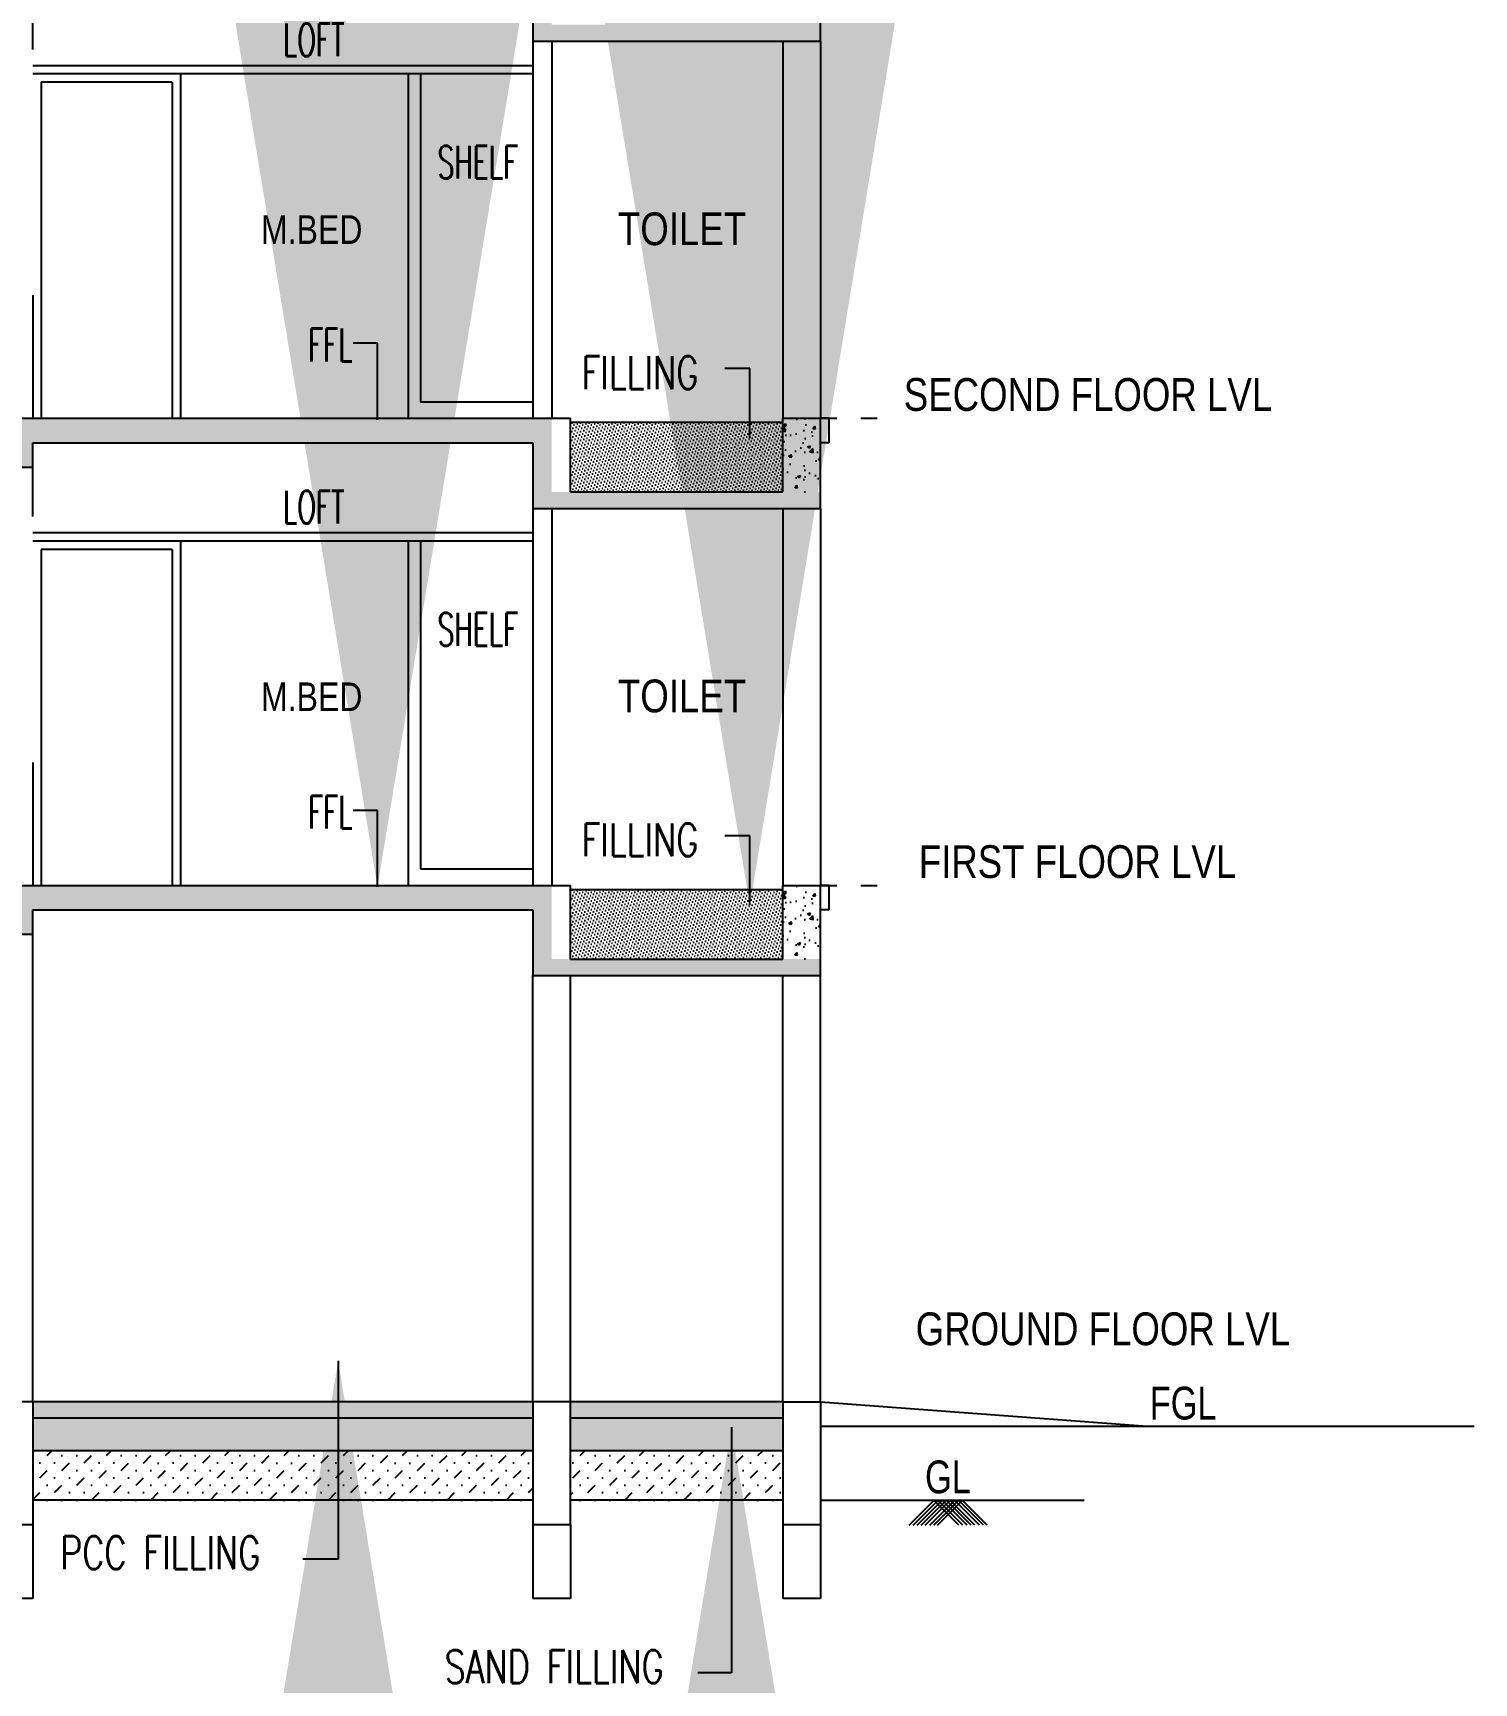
# Model space of a CAD drawing. Header units: metres. Extents: x 10 to 343, y 349 to 530.
# Drawn here: x 270.65 to 279.45, y 454.27 to 464.33 of the extents above; entities that cross this region are included whole.
import ezdxf

# ---------------------------------------------------------------- set-up
doc = ezdxf.new("R2010")
doc.units = ezdxf.units.M
doc.linetypes.add('ACAD_ISO07W100', pattern=[3, 0, -3])
doc.linetypes.add('DASHED2', pattern=[0.375, 0.25, -0.125])
doc.styles.add('m', font='micross.ttf', dxfattribs={"width": 0.9, "height": 350})
doc.styles.add('RS', font='ROMANS.shx')
doc.styles.add('RS3', font='romans.shx', dxfattribs={"width": 0.75, "height": 200})
doc.styles.add('style4', font='romans.shx', dxfattribs={"width": 0.75, "height": 175})
doc.styles.add('style6', font='romans.shx', dxfattribs={"width": 0.8})
doc.dimstyles.new('1', dxfattribs={"dimtxt": 2, "dimasz": 100, "dimexe": 100, "dimexo": 0, "dimgap": 50, "dimtad": 1, "dimdec": 0, "dimzin": 3, "dimdsep": 46, "dimtxsty": 'RS3', "dimblk": 'ARCHTICK', "dimcen": 150, "dimdle": 100, "dimclrd": 256, "dimclre": 256, "dimclrt": 6, "dimadec": 0, "dimazin": 0, "dimtfac": 1, "dimtdec": 0, "dimtmove": 2, "dimatfit": 3, "dimfxl": 0, "dimlwd": -1, "dimlwe": -1, "dimarcsym": 0})
doc.dimstyles.new('Jerry', dxfattribs={"dimscale": 18, "dimtxt": 0.5, "dimasz": 0.25, "dimexe": 0.18, "dimexo": 0.0625, "dimgap": 0.25, "dimtad": 1, "dimdec": 0, "dimdsep": 46, "dimlunit": 3, "dimtxsty": 'RS', "dimblk": 'ARCHTICK', "dimcen": 0.09, "dimse1": 1, "dimse2": 1, "dimclrd": 8, "dimclre": 8, "dimclrt": 6, "dimadec": 0, "dimazin": 0, "dimtfac": 1, "dimtdec": 0, "dimtofl": 0, "dimtmove": 0, "dimatfit": 3, "dimfxl": 0, "dimtolj": 1, "dimtzin": 0, "dimarcsym": 0})

# ---------------------------------------------------------------- blocks, each defined once
blk = doc.blocks.new('_ArchTick')
at = {"color": 0, "linetype": 'ByBlock', "const_width": 0.15}
blk.add_lwpolyline([(-0.5, -0.5), (0.5, 0.5)], dxfattribs=at)

msp = doc.modelspace()

# ---------------------------------------------------------------- hatches: boundary and pattern name
at = {"ltscale": 200}
h = msp.add_hatch(dxfattribs=at)
h.set_pattern_fill('AR-CONC', color=256, scale=0.025, style=0)
h.set_pattern_definition([(50, (314.91448, 464.26682), (0.17931505, -0.01568803), [0.01875, -0.20625]), (355, (314.91448, 464.26682), (-0.0346878, 0.188048), [0.015, -0.165]), (100.4514, (314.92942, 464.26552), (0.14462735, 0.1723599), [0.01593505, -0.1752855]), (46.1842, (314.91448, 464.31682), (0.2668103, -0.0413798), [0.028125, -0.309375]), (96.6356, (314.93671, 464.31338), (0.2336657, 0.2435295), [0.0239026, -0.2629282]), (351.1842, (314.91448, 464.31682), (0.2336655, 0.2435297), [0.0225, -0.2475]), (21, (314.93948, 464.30432), (0.14922676, -0.10065472), [0.01875, -0.20625]), (326, (314.93948, 464.30432), (0.0608288, 0.1812875), [0.015, -0.165]), (71.4514, (314.95192, 464.29594), (0.21005566, 0.0806326), [0.01593505, -0.1752855]), (37.5, (314.91448, 464.266823), (0.00303996, 0.08322346), [0, -0.163, 0, -0.1675, 0, -0.165625]), (7.5, (314.91448, 464.26682), (0.06576738, 0.09860293), [0, -0.0955, 0, -0.15925, 0, -0.063125]), (327.5, (314.85873, 464.266823), (0.13345561, -0.00563872), [0, -0.0625, 0, -0.195, 0, -0.25875]), (317.5, (314.83373, 464.26682), (0.14579654, 0.02502625), [0, -0.08125, 0, -0.1295, 0, -0.18375])])
h.paths.add_polyline_path([(270.4247, 464.8312), (270.4247, 464.5312), (270.6547, 464.5312), (270.6547, 464.6812), (273.7047, 464.6812), (273.7047, 464.2812), (275.4597, 464.2812), (275.4597, 464.3812), (273.8197, 464.3812), (273.8197, 464.8312)])
h.paths.add_polyline_path([(264.5897, 464.8312), (264.5897, 464.5312), (264.8197, 464.5312), (264.8197, 464.6812), (267.1097, 464.6812), (267.1097, 464.5312), (267.3397, 464.5312), (267.3397, 464.8312)])
h = msp.add_hatch(dxfattribs=at)
h.set_pattern_fill('AR-CONC', color=256, scale=0.025, style=0)
h.set_pattern_definition([(50, (314.91448, 461.41682), (0.17931505, -0.01568803), [0.01875, -0.20625]), (355, (314.91448, 461.41682), (-0.0346878, 0.188048), [0.015, -0.165]), (100.4514, (314.92942, 461.41552), (0.14462735, 0.1723599), [0.01593505, -0.1752855]), (46.1842, (314.91448, 461.46682), (0.2668103, -0.0413798), [0.028125, -0.309375]), (96.6356, (314.93671, 461.46338), (0.2336657, 0.2435295), [0.0239026, -0.2629282]), (351.1842, (314.91448, 461.46682), (0.2336655, 0.2435297), [0.0225, -0.2475]), (21, (314.93948, 461.45432), (0.14922676, -0.10065472), [0.01875, -0.20625]), (326, (314.93948, 461.45432), (0.0608288, 0.1812875), [0.015, -0.165]), (71.4514, (314.95192, 461.44594), (0.21005566, 0.0806326), [0.01593505, -0.1752855]), (37.5, (314.91448, 461.416823), (0.00303996, 0.08322346), [0, -0.163, 0, -0.1675, 0, -0.165625]), (7.5, (314.91448, 461.41682), (0.06576738, 0.09860293), [0, -0.0955, 0, -0.15925, 0, -0.063125]), (327.5, (314.85873, 461.416823), (0.13345561, -0.00563872), [0, -0.0625, 0, -0.195, 0, -0.25875]), (317.5, (314.83373, 461.41682), (0.14579654, 0.02502625), [0, -0.08125, 0, -0.1295, 0, -0.18375])])
h.paths.add_polyline_path([(270.4247, 461.9812), (270.4247, 461.6812), (270.6547, 461.6812), (270.6547, 461.8312), (273.7047, 461.8312), (273.7047, 461.4312), (275.4597, 461.4312), (275.4597, 461.5312), (273.8197, 461.5312), (273.8197, 461.9812)])
h.paths.add_polyline_path([(264.5897, 461.9812), (264.5897, 461.6812), (264.8197, 461.6812), (264.8197, 461.8312), (267.1097, 461.8312), (267.1097, 461.6812), (267.3397, 461.6812), (267.3397, 461.9812)])
at = {"ltscale": 400}
h = msp.add_hatch(dxfattribs=at)
h.set_pattern_fill('DOTS', color=256, scale=0.3, angle=45, style=0)
h.set_pattern_definition([(135, (3223.830539, 1466.550727), (0.00662912607, 0.01988737822), [0, -0.01875])])
h.paths.add_polyline_path([(273.9347, 461.9562), (275.2297, 461.9562), (275.2297, 461.5312), (273.9347, 461.5312)])
at = {"ltscale": 200}
h = msp.add_hatch(dxfattribs=at)
h.set_pattern_fill('AR-CONC', color=256, scale=0.025, style=0)
h.set_pattern_definition([(50, (314.91448, 455.31682), (0.17931505, -0.01568803), [0.01875, -0.20625]), (355, (314.91448, 455.31682), (-0.0346878, 0.188048), [0.015, -0.165]), (100.4514, (314.92942, 455.31552), (0.14462735, 0.1723599), [0.01593505, -0.1752855]), (46.1842, (314.91448, 455.36682), (0.2668103, -0.0413798), [0.028125, -0.309375]), (96.6356, (314.93671, 455.36338), (0.2336657, 0.2435295), [0.0239026, -0.2629282]), (351.1842, (314.91448, 455.36682), (0.2336655, 0.2435297), [0.0225, -0.2475]), (21, (314.93948, 455.35432), (0.14922676, -0.1006547), [0.01875, -0.20625]), (326, (314.93948, 455.35432), (0.0608288, 0.1812875), [0.015, -0.165]), (71.4514, (314.95192, 455.34594), (0.21005566, 0.0806326), [0.01593505, -0.1752855]), (37.5, (314.91448, 455.316823), (0.00303996, 0.08322346), [0, -0.163, 0, -0.1675, 0, -0.165625]), (7.5, (314.91448, 455.31682), (0.06576738, 0.09860293), [0, -0.0955, 0, -0.15925, 0, -0.063125]), (327.5, (314.85873, 455.316823), (0.13345561, -0.00563872), [0, -0.0625, 0, -0.195, 0, -0.25875]), (317.5, (314.83373, 455.31682), (0.14579654, 0.02502625), [0, -0.08125, 0, -0.1295, 0, -0.18375])])
h.paths.add_polyline_path([(275.4597, 461.9812), (275.2297, 461.9812), (275.2297, 461.5312), (275.4597, 461.5312)])
h = msp.add_hatch(dxfattribs=at)
h.set_pattern_fill('AR-CONC', color=256, scale=0.025, style=0)
h.set_pattern_definition([(50, (314.91448, 458.56682), (0.17931505, -0.01568803), [0.01875, -0.20625]), (355, (314.91448, 458.56682), (-0.0346878, 0.188048), [0.015, -0.165]), (100.4514, (314.92942, 458.56552), (0.14462735, 0.1723599), [0.01593505, -0.1752855]), (46.1842, (314.91448, 458.61682), (0.2668103, -0.0413798), [0.028125, -0.309375]), (96.6356, (314.93671, 458.61338), (0.2336657, 0.2435295), [0.0239026, -0.2629282]), (351.1842, (314.91448, 458.61682), (0.2336655, 0.2435297), [0.0225, -0.2475]), (21, (314.93948, 458.60432), (0.14922676, -0.10065472), [0.01875, -0.20625]), (326, (314.93948, 458.60432), (0.0608288, 0.1812875), [0.015, -0.165]), (71.4514, (314.95192, 458.59594), (0.21005566, 0.0806326), [0.01593505, -0.1752855]), (37.5, (314.91448, 458.566823), (0.00303996, 0.08322346), [0, -0.163, 0, -0.1675, 0, -0.165625]), (7.5, (314.91448, 458.56682), (0.06576738, 0.09860293), [0, -0.0955, 0, -0.15925, 0, -0.063125]), (327.5, (314.85873, 458.566823), (0.13345561, -0.00563872), [0, -0.0625, 0, -0.195, 0, -0.25875]), (317.5, (314.83373, 458.56682), (0.14579654, 0.02502625), [0, -0.08125, 0, -0.1295, 0, -0.18375])])
h.paths.add_polyline_path([(270.4247, 459.1312), (270.4247, 458.8312), (270.6547, 458.8312), (270.6547, 458.9812), (273.7047, 458.9812), (273.7047, 458.5812), (275.4597, 458.5812), (275.4597, 458.6812), (273.8197, 458.6812), (273.8197, 459.1312)])
h.paths.add_polyline_path([(264.5897, 459.1312), (264.5897, 458.8312), (264.8197, 458.8312), (264.8197, 458.9812), (267.1097, 458.9812), (267.1097, 458.8312), (267.3397, 458.8312), (267.3397, 459.1312)])
h = msp.add_hatch(dxfattribs=at)
h.set_pattern_fill('AR-CONC', color=256, scale=0.025, style=0)
h.set_pattern_definition([(50, (314.91448, 452.46682), (0.17931505, -0.01568803), [0.01875, -0.20625]), (355, (314.91448, 452.46682), (-0.0346878, 0.188048), [0.015, -0.165]), (100.4514, (314.92942, 452.46552), (0.14462735, 0.1723599), [0.01593505, -0.1752855]), (46.1842, (314.91448, 452.51682), (0.2668103, -0.0413798), [0.028125, -0.309375]), (96.6356, (314.93671, 452.51338), (0.2336657, 0.2435295), [0.0239026, -0.2629282]), (351.1842, (314.91448, 452.51682), (0.2336655, 0.2435297), [0.0225, -0.2475]), (21, (314.93948, 452.50432), (0.14922676, -0.1006547), [0.01875, -0.20625]), (326, (314.93948, 452.50432), (0.0608288, 0.1812875), [0.015, -0.165]), (71.4514, (314.95192, 452.49594), (0.21005566, 0.0806326), [0.01593505, -0.1752855]), (37.5, (314.91448, 452.466823), (0.00303996, 0.08322346), [0, -0.163, 0, -0.1675, 0, -0.165625]), (7.5, (314.91448, 452.46682), (0.06576738, 0.09860293), [0, -0.0955, 0, -0.15925, 0, -0.063125]), (327.5, (314.85873, 452.466823), (0.13345561, -0.00563872), [0, -0.0625, 0, -0.195, 0, -0.25875]), (317.5, (314.83373, 452.46682), (0.14579654, 0.02502625), [0, -0.08125, 0, -0.1295, 0, -0.18375])])
h.paths.add_polyline_path([(275.4597, 459.1312), (275.2297, 459.1312), (275.2297, 458.6812), (275.4597, 458.6812)])
at = {"ltscale": 400}
h = msp.add_hatch(dxfattribs=at)
h.set_pattern_fill('DOTS', color=256, scale=0.3, angle=45, style=0)
h.set_pattern_definition([(135, (3223.830539, 1463.700727), (0.00662912607, 0.01988737822), [0, -0.01875])])
h.paths.add_polyline_path([(273.9347, 459.1062), (275.2297, 459.1062), (275.2297, 458.6812), (273.9347, 458.6812)])
h = msp.add_hatch(dxfattribs=at)
h.set_pattern_fill('AR-CONC', color=256, scale=0.025556, style=0)
h.set_pattern_definition([(130, (3228.63554, 1464.20073), (-0.183300143, -0.0160366846), [0.0191667, -0.2108337]), (185, (3228.63554, 1464.20073), (0.035458736, 0.192227213), [0.01533336, -0.16866696]), (79.5486, (3228.62026, 1464.19939), (-0.147841544, 0.176190412), [0.016289188, -0.179181074]), (133.8158, (3228.63554, 1464.25184), (-0.272739853, -0.042299377), [0.02875005, -0.31625055]), (83.3644, (3228.6128, 1464.24831), (-0.238858662, 0.248941667), [0.024433783, -0.268771567]), (188.8158, (3228.63554, 1464.25184), (-0.238858468, 0.248941853), [0.02300004, -0.25300044]), (159, (3228.60998, 1464.23906), (-0.1525431786, -0.102891673), [0.0191667, -0.2108337]), (214, (3228.60998, 1464.23906), (-0.062180693, 0.185316445), [0.01533336, -0.16866696]), (108.5486, (3228.59727, 1464.23049), (-0.214723934, 0.082424604), [0.016289188, -0.179181074]), (142.5, (3228.63554, 1464.20073), (-0.003107524, 0.0850730217), [0, -0.166622512, 0, -0.17122252, 0, -0.16930585]), (172.5, (3228.63554, 1464.20073), (-0.0672289987, 0.1007942794), [0, -0.097622392, 0, -0.162789172, 0, -0.06452789]), (212.5, (3228.69253, 1464.20073), (-0.1364215265, -0.0057640328), [0, -0.063889, 0, -0.19933368, 0, -0.26450046]), (222.5, (3228.71808, 1464.20073), (-0.1490367247, 0.025582429), [0, -0.0830557, 0, -0.132378008, 0, -0.18783366])])
h.paths.add_polyline_path([(273.9347, 455.9812), (273.9347, 455.8812), (275.2297, 455.8812), (275.2297, 455.9812)])
h.paths.add_polyline_path([(273.7047, 455.8812), (273.7047, 455.9812), (270.6547, 455.9812), (270.6547, 455.8812)])
h = msp.add_hatch()
h.set_pattern_fill('AR-SAND', color=256, scale=0.025556, style=0)
h.set_pattern_definition([(142.5, (3228.63554, 1464.200727), (0.00160983026, 0.0492410519), [0, -0.03884444444, 0, -0.04344444444, 0, -0.0415277778]), (172.5, (3228.63554, 1464.20073), (-0.0452276269, 0.0721215106), [0, -0.02095555556, 0, -0.0350111111, 0, -0.01341666667]), (212.5, (3228.666972, 1464.200727), (-0.07958362536, 0.00014462026), [0, -0.0127777778, 0, -0.046, 0, -0.06005555556]), (222.5, (3228.66697, 1464.20073), (-0.0768232355, 0.0224294867), [0, -0.0063888889, 0, -0.03015555556, 0, -0.0345])])
h.paths.add_polyline_path([(273.7047, 455.6812), (273.7047, 455.8812), (270.6547, 455.8812), (270.6547, 455.6812)])
h.paths.add_polyline_path([(273.9347, 455.8812), (273.9347, 455.6812), (275.2297, 455.6812), (275.2297, 455.8812)])
h = msp.add_hatch(dxfattribs=at)
h.set_pattern_fill('MUDST', color=256, scale=0.255556, angle=45, style=0)
h.set_pattern_definition([(45, (-4017.481143, 2332.18447), (0.0451762744, 0.1355288233), [0.0638889, -0.0638889, 0, -0.0638889, 0, -0.0638889])])
h.paths.add_polyline_path([(273.9347, 455.6812), (273.9347, 455.3812), (275.2297, 455.3812), (275.2297, 455.6812)])
h.paths.add_polyline_path([(273.7047, 455.3812), (273.7047, 455.6812), (270.6547, 455.6812), (270.6547, 455.3812)])

# ---------------------------------------------------------------- linework, layer by layer
for p, q in [((275.4597, 464.2812), (275.4597, 464.8312)), ((273.7047, 464.6812), (273.7047, 464.2812)), ((270.6547, 464.2312), (270.6547, 464.5312)), ((273.7047, 464.2812), (275.4597, 464.2812)), ((273.7047, 464.2812), (273.7047, 461.9812)), ((273.8197, 464.2812), (273.8197, 461.9812)), ((275.2297, 464.2812), (275.2297, 461.9812)), ((275.4597, 464.2812), (275.4597, 461.9812)), ((273.7047, 464.1312), (270.6547, 464.1312)), ((271.5547, 464.0812), (270.6547, 464.0812)), ((273.7047, 464.0812), (270.6547, 464.0812)), ((271.5547, 464.0812), (271.5547, 461.9812)), ((272.9447, 464.0812), (272.9447, 461.9812)), ((273.0197, 464.0812), (273.0197, 462.0812)), ((270.7047, 464.0312), (270.7047, 461.9812)), ((271.5047, 464.0312), (270.7047, 464.0312)), ((271.5047, 464.0312), (271.5047, 461.9812)), ((270.7047, 463.6312), (270.7047, 461.9812)), ((270.6547, 462.7312), (270.6547, 461.9812)), ((273.0197, 462.0812), (273.7047, 462.0812)), ((270.4247, 461.9812), (273.9347, 461.9812)), ((273.9347, 461.5312), (273.9347, 461.9812)), ((273.9347, 461.9562), (275.2297, 461.9562)), ((275.2297, 461.9812), (275.4597, 461.9812)), ((275.2297, 461.5312), (275.2297, 461.9812)), ((275.4597, 461.4312), (275.4597, 461.9812)), ((275.5097, 461.9812), (275.4597, 461.9812)), ((275.5097, 461.9812), (275.5097, 461.8312)), ((270.6547, 461.8312), (273.7047, 461.8312)), ((270.6547, 461.6812), (270.6547, 461.8312)), ((273.7047, 461.8312), (273.7047, 461.4312)), ((275.5097, 461.8312), (275.4597, 461.8312)), ((270.6547, 461.6812), (270.4247, 461.6812)), ((270.6547, 461.3812), (270.6547, 461.6812)), ((273.7047, 461.4312), (275.4597, 461.4312)), ((273.7047, 461.4312), (273.7047, 459.1312)), ((273.8197, 461.4312), (273.8197, 459.1312)), ((273.9347, 461.5312), (275.2297, 461.5312)), ((275.2297, 461.4312), (275.2297, 459.1312)), ((275.4597, 461.4312), (275.4597, 459.1312)), ((273.7047, 461.2812), (270.6547, 461.2812)), ((271.5547, 461.2312), (270.6547, 461.2312)), ((273.7047, 461.2312), (270.6547, 461.2312)), ((271.5547, 461.2312), (271.5547, 459.1312)), ((272.9447, 461.2312), (272.9447, 459.1312)), ((273.0197, 461.2312), (273.0197, 459.2312)), ((270.7047, 461.1812), (270.7047, 459.1312)), ((271.5047, 461.1812), (270.7047, 461.1812)), ((271.5047, 461.1812), (271.5047, 459.1312)), ((270.7047, 460.7812), (270.7047, 459.1312)), ((270.6547, 459.8812), (270.6547, 459.1312)), ((273.0197, 459.2312), (273.7047, 459.2312)), ((270.4247, 459.1312), (273.9347, 459.1312)), ((273.9347, 458.6812), (273.9347, 459.1312)), ((275.2297, 459.1312), (275.4597, 459.1312)), ((275.2297, 458.6812), (275.2297, 459.1312)), ((275.4597, 458.5812), (275.4597, 459.1312)), ((275.5097, 459.1312), (275.4597, 459.1312)), ((275.5097, 459.1312), (275.5097, 458.9812)), ((273.9347, 459.1062), (275.2297, 459.1062)), ((270.6547, 458.9812), (273.7047, 458.9812)), ((270.6547, 458.8312), (270.6547, 458.9812)), ((273.7047, 458.9812), (273.7047, 458.5812)), ((275.5097, 458.9812), (275.4597, 458.9812)), ((270.6547, 458.8312), (270.4247, 458.8312)), ((270.6547, 455.9812), (270.6547, 458.8312)), ((273.9347, 458.6812), (275.2297, 458.6812)), ((273.7047, 458.5812), (275.4597, 458.5812)), ((273.7047, 455.9812), (273.7047, 458.5812)), ((273.9347, 455.9812), (273.9347, 458.5812)), ((275.2297, 455.9812), (275.2297, 458.5812)), ((275.4597, 455.9812), (275.4597, 458.5812)), ((275.2297, 455.9812), (270.4247, 455.9812)), ((270.6547, 455.9812), (270.6547, 454.7812)), ((273.7047, 455.9812), (273.7047, 455.2312)), ((273.9347, 455.2312), (273.9347, 455.9812)), ((275.2297, 455.9812), (275.2297, 455.2312)), ((275.2297, 455.9812), (275.4597, 455.9812)), ((275.4597, 455.9812), (275.4597, 455.2312)), ((275.4597, 455.9812), (277.4533, 455.8312)), ((275.4597, 455.8312), (279.447, 455.8312)), ((276.0009, 455.2288), (276.1534, 455.3812)), ((276.0249, 455.2288), (276.1774, 455.3812)), ((276.0495, 455.2288), (276.2019, 455.3812)), ((276.0739, 455.2288), (276.2263, 455.3812)), ((276.0984, 455.2288), (276.2508, 455.3812)), ((276.1269, 455.2288), (276.2794, 455.3812)), ((276.3033, 455.2288), (276.1509, 455.3812)), ((276.1514, 455.2288), (276.3039, 455.3812)), ((276.173, 455.2288), (276.3254, 455.3812)), ((276.3273, 455.2288), (276.1749, 455.3812)), ((276.3543, 455.2288), (276.2019, 455.3812)), ((276.3783, 455.2288), (276.2259, 455.3812)), ((276.4018, 455.2288), (276.2494, 455.3812)), ((276.4303, 455.2288), (276.2779, 455.3812)), ((276.4548, 455.2288), (276.3024, 455.3812)), ((276.4764, 455.2288), (276.324, 455.3812)), ((270.4247, 455.2312), (270.6547, 455.2312)), ((270.6547, 455.2312), (270.6547, 454.7812)), ((273.7047, 455.2312), (273.9347, 455.2312)), ((273.7047, 455.2312), (273.7047, 454.7812)), ((273.9347, 455.2312), (273.9347, 454.7812)), ((275.2297, 455.2312), (275.4597, 455.2312)), ((275.2297, 455.2312), (275.2297, 454.7812)), ((275.4597, 455.2312), (275.4597, 454.7812)), ((270.6547, 454.7812), (270.4247, 454.7812)), ((273.9347, 454.7812), (273.7047, 454.7812)), ((275.4597, 454.7812), (275.2297, 454.7812))]:
    msp.add_line(p, q, dxfattribs=at)
at = {"linetype": 'ACAD_ISO07W100', "ltscale": 15}
for p, q in [((275.4597, 461.9812), (277.4702, 461.9812)), ((275.4597, 459.1312), (277.4702, 459.1312)), ((267.3397, 456.2812), (277.4702, 456.2812))]:
    msp.add_line(p, q, dxfattribs=at)
at = {"linetype": 'ACAD_ISO07W100', "ltscale": 25}
for p, q in [((275.7051, 461.9812), (276.2261, 461.9812)), ((275.7051, 459.1312), (276.2261, 459.1312))]:
    msp.add_line(p, q, dxfattribs=at)
at = {"linetype": 'DASHED2', "ltscale": 600}
for p, q in [((273.7047, 455.8812), (270.6547, 455.8812)), ((275.2297, 455.8812), (273.9347, 455.8812)), ((273.7047, 455.6812), (270.6547, 455.6812)), ((275.2297, 455.6812), (273.9347, 455.6812)), ((273.7047, 455.3812), (270.6547, 455.3812)), ((275.2297, 455.3812), (273.9347, 455.3812)), ((275.4597, 455.3812), (277.069, 455.3812))]:
    msp.add_line(p, q, dxfattribs=at)

# ---------------------------------------------------------------- texts
for s, height, style, width, p in [('LOFT', 0.2, 'style6', 0.6, (272.1801, 464.1889)), ('SHELF', 0.2, 'style6', 0.6, (273.1229, 463.4429)), ('M.BED ', 0.175, 'm', 0.8, (272.0455, 463.0445)), ('TOILET', 0.2, 'm', 0.8, (274.2237, 463.0369)), ('FFL', 0.2, 'style6', 0.6, (272.3331, 462.328)), ('FILLING', 0.2, 'RS3', 0.75, (274.0012, 462.1591)), ('FILLING', 0.2, 'RS3', 0.75, (274.0012, 462.1591)), ('SECOND FLOOR LVL', 0.2, 'm', 0.8, (275.9678, 462.026)), ('LOFT', 0.2, 'style6', 0.6, (272.1801, 461.3389)), ('SHELF', 0.2, 'style6', 0.6, (273.1229, 460.5929)), ('M.BED ', 0.175, 'm', 0.8, (272.0455, 460.1945)), ('TOILET', 0.2, 'm', 0.8, (274.2237, 460.1869)), ('FFL', 0.2, 'style6', 0.6, (272.3331, 459.478)), ('FILLING', 0.2, 'RS3', 0.75, (274.0012, 459.3091)), ('FIRST FLOOR LVL', 0.2, 'm', 0.8, (276.0591, 459.176)), ('GROUND FLOOR LVL', 0.2, 'm', 0.8, (276.0404, 456.326)), ('FGL', 0.2, 'm', 0.75, (277.4685, 455.8726)), ('GL', 0.2, 'm', 0.75, (276.0975, 455.4226)), ('PCC FILLING', 0.2, 'style4', 0.75, (270.8203, 454.9599)), ('SAND FILLING', 0.2, 'style4', 0.75, (273.1659, 454.2651))]:
    msp.add_text(s, height=height, dxfattribs=dict(style=style, width=width)).set_placement(p)

# ---------------------------------------------------------------- leaders
at = {"ltscale": 400}
for points in [[(272.7566, 461.972), (272.7566, 462.4385), (272.6086, 462.4385)], [(275.0287, 461.8595), (275.0287, 462.2843), (274.8764, 462.2843)], [(275.0287, 461.8595), (275.0287, 462.2843), (274.8764, 462.2843)], [(272.7566, 459.122), (272.7566, 459.5885), (272.6086, 459.5885)], [(275.0287, 459.0095), (275.0287, 459.4343), (274.8764, 459.4343)]]:
    msp.add_leader(points, dimstyle='1', override={"dimgap": 50, "dimtad": 0, "dimfxl": 200, "dimfxlon": 1}, dxfattribs=at)
for points in [[(272.5165, 456.2302), (272.5165, 455.0204), (272.3021, 455.0204)], [(274.9161, 455.8259), (274.9161, 454.3272), (274.7102, 454.3272)]]:
    msp.add_leader(points, dimstyle='Jerry', override={"dimasz": 15, "dimtad": 0})

doc.saveas('drawing.dxf')
